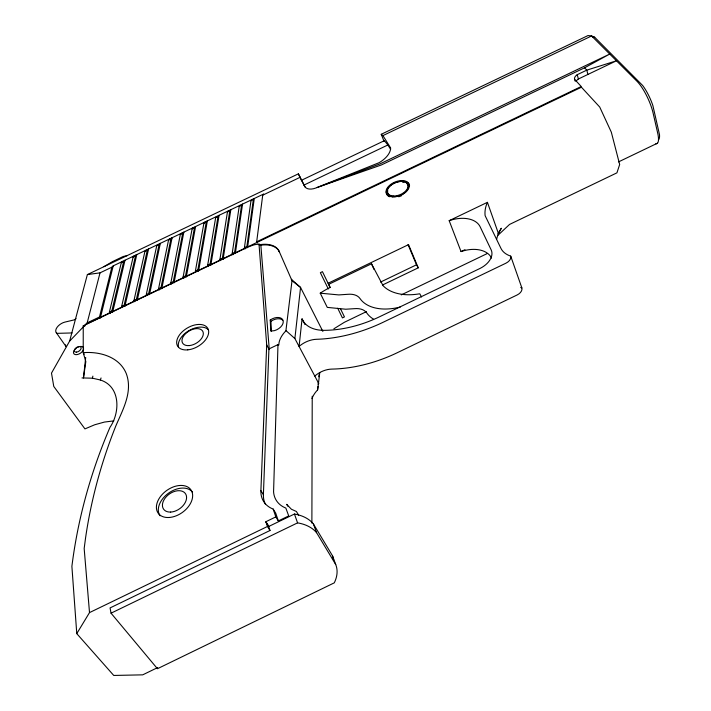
<?xml version="1.0" encoding="UTF-8"?>
<svg xmlns="http://www.w3.org/2000/svg" width="711" height="711" viewBox="0 0 711 711"><rect width="100%" height="100%" fill="white"/><g stroke="black" fill="none" stroke-linecap="round" stroke-linejoin="round"><path stroke-width="1.07" d="M259.008 244.042L266.696 344.933L269.282 349.599L260.795 244.557C256.209 243.366 251.41 245.784 247.17 247.446L83.24 325.842L83.223 352.665L85.827 361.606L83.463 377.968L85.702 357.491M311.88 523.092L312.227 396.214M258.982 244.851L261.31 244.477A27.649 16.353 -27.5 0 1 279.183 251.41L292.008 280.703L285.893 330.864A25.712 16.54 -27.6 0 0 279.076 342.462L278.792 345.031L277.983 344.604L273.575 491.852A34.661 24.698 -31.4 0 0 285.84 508.072L288.71 515.91L278.339 520.923L275.824 516.906L273.184 509.085A34.528 24.467 -31.9 0 1 260.893 490.626L266.696 344.933M265.416 504.206A34.412 24.476 -32 0 1 263.399 494.643L268.927 348.959L277.983 344.604M311.996 398.569A24.583 16.771 -28 0 1 317.506 390.019L317.968 386.588M318.164 384.411L318.359 382.225M318.848 376.777L319.043 374.599M317.675 389.859L319.763 372.715M449.174 220.677A28.378 17.757 -21.3 0 1 480.129 226.765L491.15 249.854A20.148 12.896 -20.8 0 1 480.112 268.394L379.425 316.822A90.235 55.893 -24.8 0 1 324.065 330.339A37.559 23.836 -25.9 0 1 302.051 318.875L299.091 346.488L299.846 345.795A19.944 13.029 -27.7 0 1 316.564 339.289A113.716 69.891 -24.8 0 0 383.318 322.181L505.859 263.23A8.319 5.368 -19.7 0 0 510.72 256.12A28.867 18.388 -18.7 0 1 500.971 248.406L485.124 215.664A52.898 32.715 -18.3 0 1 487.417 202.333L449.174 220.677L461.039 251.578A27.773 17.917 -21.1 0 1 491.523 258.066M318.795 383.611L294.878 338.552L300.557 287.44L291.359 279.316L292.008 280.703L300.557 287.44L322.874 331.415M257.338 243.046L256.68 241.793L262.723 195.161L263.657 194.023L113.227 265.852L111.84 267.212L100.02 272.855L87.373 274.588L69.634 341.084L51.494 373.115L53.769 386.437L84.947 428.893L94.705 424.769L104.428 422.067L113.804 420.876M247.695 246.637L254.28 198.493L250.965 200.778L244.433 247.65L245.099 248.903M247.552 247.73L246.886 246.477L253.32 199.658M234.639 252.334L241.553 205.266L242.549 204.093L235.314 253.587L234.639 252.334L232.186 253.507L232.861 254.76M232.186 253.507L239.207 206.394L240.211 205.212M222.383 258.2L229.795 210.891L230.826 209.701L223.067 259.444L222.383 258.2L219.93 259.373L220.614 260.617M219.93 259.373L227.44 212.011L228.48 210.82M210.118 264.065L218.019 216.508L219.086 215.3L210.811 265.301L210.118 264.065L207.665 265.239L208.367 266.474M207.665 265.239L215.664 217.628L216.739 216.42M198.556 271.167L197.854 269.931L206.243 222.134L207.345 220.908L198.751 270.073M204.999 222.028L203.888 223.254L195.392 271.104L197.854 269.931M185.58 275.806L194.467 227.76L195.596 226.516L186.3 277.032L185.58 275.806L183.118 276.979L183.847 278.205M183.118 276.979L192.103 228.88L193.25 227.636M173.297 281.68L182.674 233.386L183.847 232.124L174.026 282.898L173.297 281.68L170.844 282.854L171.573 284.08M170.844 282.854L180.318 234.514L181.501 233.252M161.015 287.555L170.889 239.02L172.089 237.741L161.752 288.773L161.015 287.555L158.553 288.728L159.3 289.946M158.553 288.728L168.525 240.14L169.742 238.86M149.47 294.647L148.723 293.43L159.086 244.646L160.331 243.358L149.701 293.581M157.975 244.477L156.731 245.775L146.262 294.612L148.723 293.43M136.423 299.313L147.284 250.29L148.563 248.974L137.187 300.522L136.423 299.313L133.97 300.495L134.734 301.704M133.97 300.495L144.92 251.41L146.208 250.103M124.896 306.405L136.788 254.6L133.117 257.053L121.661 306.379L122.434 307.579M135.481 255.924L124.123 305.197L121.661 306.379M111.814 311.089L123.661 261.568L125.012 260.226L112.596 312.289L111.814 311.089L109.352 312.262L110.143 313.462M109.352 312.262L121.297 262.697L122.656 261.346M81.987 377.932L92.386 378.19L92.883 376.128M113.227 265.852L100.295 318.173L99.504 316.982L111.84 267.212M69.634 341.084L87.186 322.874L100.02 272.855M92.386 378.19L100.304 379.976L101.06 377.968M496.722 239.02A51.77 32.999 -18 0 1 498.464 233.599L501.326 228.231L497.94 233.768M157.682 667.576L142.715 674.846L113.742 675.45L76.77 633.625L89.506 612.598L267.443 526.487L265.878 521.714L275.824 516.906M250.965 200.778L251.934 199.613M497.976 235.261L509.556 224.427L616.926 172.844L619.672 164.508L611.309 132.139L599.72 107.041L581.438 87.213L85.773 324.332M133.117 257.053L134.432 255.72M314.813 376.11L315.551 375.426A19.499 13.118 -27.9 0 1 331.913 369.089A111.343 70.567 -24.8 0 0 397.351 352.683L517.137 294.967A8.141 5.412 -19.4 0 0 521.856 287.893L510.72 256.12M333.877 328.802L344.355 322.296L366.432 311.64M76.041 318.679L74.184 319.897L64.959 322.083A8.514 4.746 -32.7 0 0 57.022 327.398A8.514 4.746 -32.7 0 0 57.013 333.352L72.113 332.944M103.895 266.696L112.356 261.684L123.27 256.467L127.029 255.658M658.635 139.667A22.13 5.972 65 0 0 659.506 134.663L652.885 105.619A22.423 6.115 65.3 0 0 642.682 85.516L594.672 37.221L591.596 35.968L588.033 35.55L381.229 134.29L382.918 135.605L390.641 147.95A21.632 12.185 -23.1 0 1 379.114 162.686L317.195 187.437L381.256 165.005L584.566 67.812L609.727 54.063L379.861 163.939L315.924 187.98A10.514 5.946 -24.8 0 1 304.975 186.638L298.38 173.84L87.373 274.588M268.687 526.495L294.443 514.026A44.642 29.782 -20.2 0 1 313.391 523.918L332.464 555.744L335.725 564.534A43.913 28.449 -20.7 0 1 334.277 582.842L157.451 668.722L111.04 613.175L110.072 607.914L270.002 530.495L268.687 526.495L266.127 522.487M111.04 613.175L297.571 522.869A44.971 29.791 -20.2 0 1 316.608 532.717L335.725 564.534M380.536 282.08L416.504 264.803L418.246 267.834L382.616 284.951M461.039 251.578L464.976 249.685M401.262 294.896L486.866 253.738M87.186 322.874L99.504 316.982M244.433 247.65L246.886 246.477M256.68 241.793L581.251 86.529L574.63 79.348A7.394 4.088 -17.1 0 1 577.225 74.699L586.779 70.14L616.464 60.791L578.39 78.992A7.377 4.097 -17 0 0 576.123 81.303M328.082 283.254L408.541 244.637L418.246 267.834M421.543 296.949L419.766 293.776A48.01 30.377 -22.5 0 1 383.069 285.689L371.498 263.79L328.66 284.347L330.135 287.484A49.921 32.111 -25.9 0 0 320.234 293.181L327.273 307.383L345.733 309.223L354.567 308.663A18.362 11.9 -25.8 0 1 366.76 312.938A43.513 28.093 -23.5 0 0 373.586 319.186M618.499 161.904L657.462 143.195M382.918 135.605L591.596 35.968L636.949 81.232A25.143 6.808 65.3 0 1 653.107 113.076L657.657 132.966A24.814 6.648 65 0 1 655.818 143.773M121.297 262.697L123.661 261.568M144.92 251.41L147.284 250.29M156.731 245.775L159.086 244.646M168.525 240.14L170.889 239.02M180.318 234.514L182.674 233.386M192.103 228.88L194.467 227.76M203.888 223.254L206.243 222.134M215.664 217.628L218.019 216.508M227.44 212.011L229.795 210.891M239.207 206.394L241.553 205.266M262.723 195.161L300.282 177.226M387.895 144.973L384.358 140.689L301.482 180.274L303.97 185.064L387.895 144.973L390.623 149.354M261.124 245.188L261.639 245.099A27.64 16.362 -27.5 0 1 279.503 252.05L279.183 251.41M83.24 325.842L84.929 326.002M320.234 293.181L338.818 294.914L347.723 294.31A18.548 11.856 -25.8 0 1 359.988 298.513A43.966 27.978 -23.5 0 0 389.157 308.876A48.357 30.706 -23.5 0 0 400.355 307.019M592.707 36.99L594.672 37.221M100.304 379.976C120.594 386.34 120.292 412.433 109.983 427.32A790.685 617.255 -3.9 0 0 71.891 566.329L76.77 633.625M286.071 330.695L294.878 338.552M584.566 67.812L586.779 70.14L587.917 74.442M56.293 332.704L66.132 346.692A8.425 4.773 -32.9 0 1 65.536 344.853M84.262 354.167L83.223 352.665C99.798 351.323 119.412 356.815 126.256 373.533C133.055 391.797 122.834 409.554 115.831 425.951A765.436 590.317 -5 0 0 85.542 538.103L84.174 548.492L89.506 612.598M267.443 526.487L270.002 530.495M265.878 521.714L268.847 526.38M273.184 509.085L275.699 513.111L278.339 520.923M260.893 490.626L263.399 494.643M287.822 506.196L286.684 504.339L291.394 509.227L296.398 511.485L298.664 515.217M270.233 320.021L270.74 331.059L274.455 330.651A9.394 5.901 -28.2 0 0 282.996 320.234A9.394 5.901 -28.2 0 0 270.233 320.021L270.927 321.301L271.389 331.237M302.051 318.875L305.019 324.607M303.97 185.064L304.912 186.957M328.304 288.968L320.359 272.704L322.439 271.664L330.135 287.484M337.716 308.236L342.435 317.906L344.453 316.902L340.418 308.618M298.38 173.84L301.562 180.594M371.498 263.79L374.093 269.567M408.07 244.655L416.504 264.803M381.229 134.29L384.144 141.489M313.391 523.918L316.608 532.717M487.417 202.333L498.464 233.599M294.443 514.026L297.571 522.869M574.63 79.348L575.101 81.063M577.225 74.699L578.39 78.992M521.856 287.893A28.236 18.53 -18.4 0 1 520.736 287.466M83.614 348.914A5.67 3.244 -33 0 1 79.01 353.989A5.67 3.244 -33 0 1 73.651 353.376A5.67 3.244 -33 0 1 76.415 348.079M77.677 347.315A5.67 3.244 -33 0 1 78.992 346.764M80.281 346.479A5.67 3.244 -33 0 1 83.551 347.99M160.064 515.786A20.068 13.482 -35.8 0 1 168.427 493.23A20.068 13.482 -35.8 0 1 192.548 492.208M178.585 347.252A17.473 10.638 -30.5 0 1 189.01 330.597A17.473 10.638 -30.5 0 1 208.483 329.851M332.464 555.744A43.602 28.449 -20.7 0 1 333.619 560.037M406.568 183.349A10.949 6.443 -22.6 0 1 400 195.498A10.949 6.443 -22.6 0 1 387.753 190.637M402.506 182.105A10.949 6.443 -22.6 0 1 404.061 182.309M401.715 195.605A12.265 7.217 -22.6 0 1 398.711 196.769M389.495 196.778A12.265 7.217 -22.6 0 1 393.254 183.642A12.265 7.217 -22.6 0 1 409.58 185.838M270.927 321.301A9.385 5.901 -28.2 0 1 282.791 320.208M76.548 352.123A3.866 2.213 -33 0 0 81.125 347.608A3.866 2.213 -33 0 0 75.499 348.319A3.866 2.213 -33 0 0 76.548 352.123M168.836 517.501A20.112 13.482 -35.7 0 0 192.272 492.723A20.112 13.482 -35.7 0 0 162.472 494.172A20.112 13.482 -35.7 0 0 168.836 517.501M187.784 349.856A17.508 10.629 -30.5 0 0 208.323 329.557A17.508 10.629 -30.5 0 0 181.892 332.144A17.508 10.629 -30.5 0 0 187.784 349.856M170.667 512.071A13.411 8.985 -35.7 0 0 186.344 495.585A13.411 8.985 -35.7 0 0 166.507 496.482A13.411 8.985 -35.7 0 0 170.667 512.071M189.366 345.582A11.669 7.083 -30.5 0 0 203.097 332.064A11.669 7.083 -30.5 0 0 185.491 333.743A11.669 7.083 -30.5 0 0 189.366 345.582M392.614 196.867A12.274 7.217 -22.6 0 0 409.323 185.18A12.274 7.217 -22.6 0 0 391.139 184.122A12.274 7.217 -22.6 0 0 392.614 196.867M393.147 195.978A10.958 6.443 -22.6 0 0 408.07 185.553A10.958 6.443 -22.6 0 0 391.841 184.602A10.958 6.443 -22.6 0 0 393.147 195.978"/></g></svg>
